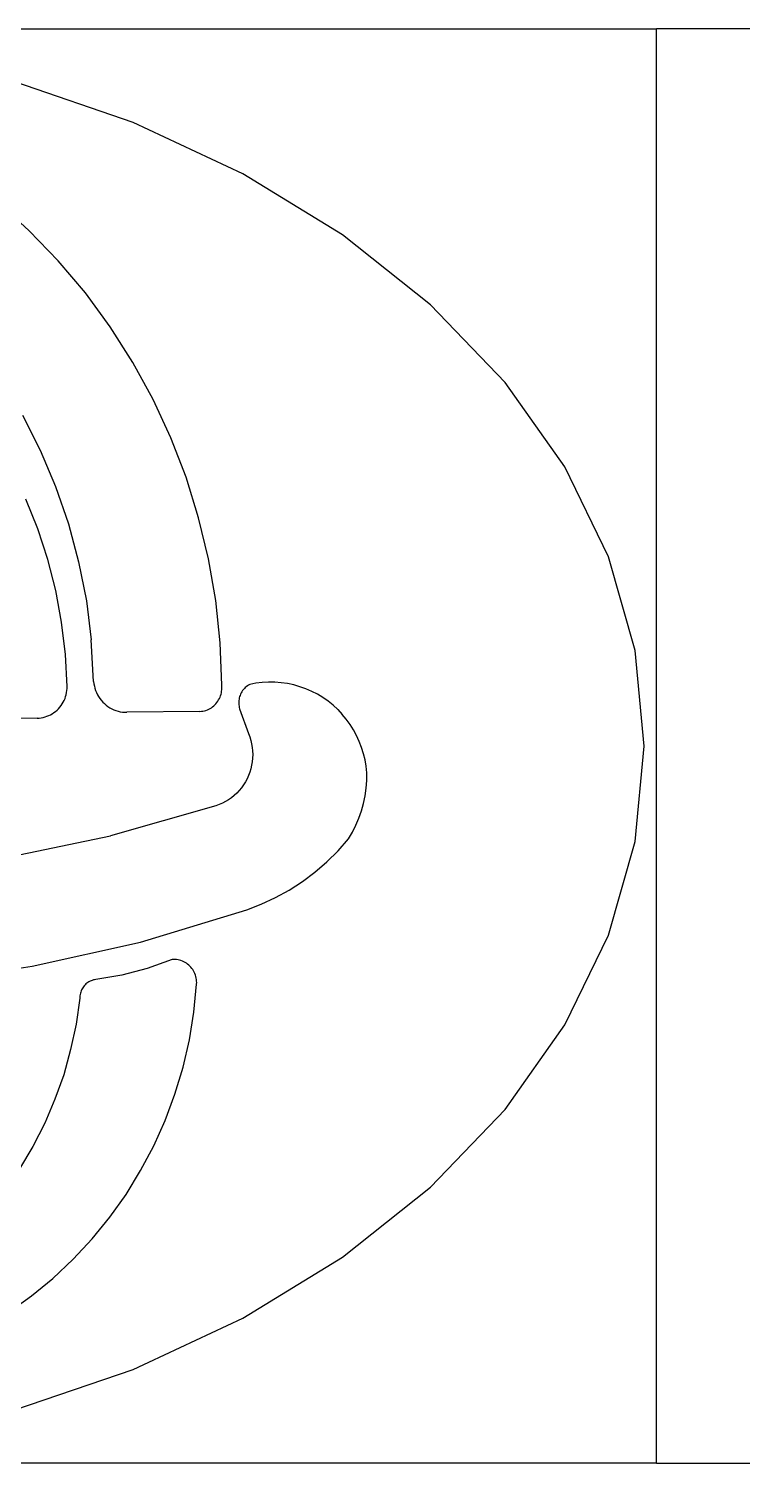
# Model space of a CAD drawing. Extents: x 396092 to 455492, y 17293 to 132793.
# Drawn here: x 416427.5 to 416497.1, y 60901 to 61041 of the extents above; entities that cross this region are included whole.
import ezdxf

# ---------------------------------------------------------------- set-up
doc = ezdxf.new("R2010")
doc.units = 0
doc.header["$LTSCALE"] = 1000
doc.header["$MEASUREMENT"] = 0
doc.layers.add('MU', color=34, linetype='Continuous')

msp = doc.modelspace()

# ---------------------------------------------------------------- linework, layer by layer
at = {"layer": 'MU', "color": 37}
for p, q in [((416388.63, 61040.95), (416488.73, 61040.95)), ((416508.51, 61040.95), (416488.73, 61040.95)), ((416488.73, 60900.95), (416488.73, 61040.95)), ((416437.66, 61031.78), (416426.13, 61035.75)), ((416448.38, 61026.78), (416437.66, 61031.78)), ((416458.11, 61020.83), (416448.38, 61026.78)), ((416427.52, 61021.24), (416424.49, 61023.98)), ((416430.36, 61018.29), (416427.52, 61021.24)), ((416466.69, 61014.01), (416458.11, 61020.83)), ((416433.01, 61015.16), (416430.36, 61018.29)), ((416435.44, 61011.85), (416433.01, 61015.16)), ((416473.96, 61006.42), (416466.69, 61014.01)), ((416437.65, 61008.38), (416435.44, 61011.85)), ((416439.62, 61004.77), (416437.65, 61008.38)), ((416479.78, 60998.18), (416473.96, 61006.42)), ((416441.35, 61001.03), (416439.62, 61004.77)), ((416426.88, 61003.24), (416428.61, 60999.81)), ((416442.84, 60997.18), (416441.35, 61001.03)), ((416428.61, 60999.81), (416430.1, 60996.27)), ((416484.05, 60989.41), (416479.78, 60998.18)), ((416444.06, 60993.23), (416442.84, 60997.18)), ((416430.1, 60996.27), (416431.35, 60992.63)), ((416428.37, 60992.14), (416427.2, 60995.05)), ((416431.35, 60992.63), (416432.35, 60988.91)), ((416445.03, 60989.22), (416444.06, 60993.23)), ((416429.34, 60989.16), (416428.37, 60992.14)), ((416430.12, 60986.11), (416429.34, 60989.16)), ((416432.35, 60988.91), (416433.1, 60985.13)), ((416445.72, 60985.14), (416445.03, 60989.22)), ((416486.65, 60980.28), (416484.05, 60989.41)), ((416430.69, 60983.02), (416430.12, 60986.11)), ((416433.1, 60985.13), (416433.58, 60981.31)), ((416446.15, 60981.03), (416445.72, 60985.14)), ((416431.06, 60979.89), (416430.69, 60983.02)), ((416433.81, 60977.24), (416433.58, 60981.31)), ((416431.22, 60976.75), (416431.06, 60979.89)), ((416446.31, 60976.89), (416446.15, 60981.03)), ((416487.53, 60970.95), (416486.65, 60980.28)), ((416433.81, 60977.24), (416433.84, 60977.01)), ((416433.84, 60977.01), (416433.88, 60976.79)), ((416449.65, 60977.07), (416449.04, 60976.95)), ((416450.26, 60977.15), (416449.65, 60977.07)), ((416450.88, 60977.19), (416450.26, 60977.15)), ((416451.5, 60977.18), (416450.88, 60977.19)), ((416452.12, 60977.13), (416451.5, 60977.18)), ((416452.73, 60977.04), (416452.12, 60977.13)), ((416453.34, 60976.91), (416452.73, 60977.04)), ((416431.02, 60975.59), (416431.08, 60975.77)), ((416431.08, 60975.77), (416431.13, 60975.96)), ((416431.13, 60975.96), (416431.18, 60976.16)), ((416431.18, 60976.16), (416431.2, 60976.36)), ((416431.2, 60976.36), (416431.22, 60976.55)), ((416431.22, 60976.55), (416431.22, 60976.75)), ((416433.88, 60976.79), (416433.93, 60976.58)), ((416433.93, 60976.58), (416434, 60976.37)), ((416434, 60976.37), (416434.09, 60976.16)), ((416434.09, 60976.16), (416434.19, 60975.96)), ((416434.19, 60975.96), (416434.3, 60975.77)), ((416434.3, 60975.77), (416434.42, 60975.59)), ((416446.08, 60975.58), (416446.15, 60975.71)), ((416446.15, 60975.71), (416446.2, 60975.85)), ((416446.2, 60975.85), (416446.24, 60976)), ((416446.24, 60976), (416446.28, 60976.14)), ((416446.28, 60976.14), (416446.3, 60976.29)), ((416446.3, 60976.29), (416446.32, 60976.44)), ((416446.32, 60976.74), (416446.31, 60976.89)), ((416446.33, 60976.59), (416446.32, 60976.74)), ((416446.32, 60976.44), (416446.33, 60976.59)), ((416448.02, 60975.64), (416448, 60975.51)), ((416448.06, 60975.77), (416448.02, 60975.64)), ((416448.1, 60975.89), (416448.06, 60975.77)), ((416448.15, 60976.02), (416448.1, 60975.89)), ((416448.21, 60976.14), (416448.15, 60976.02)), ((416448.28, 60976.25), (416448.21, 60976.14)), ((416448.35, 60976.36), (416448.28, 60976.25)), ((416448.43, 60976.46), (416448.35, 60976.36)), ((416448.52, 60976.56), (416448.43, 60976.46)), ((416448.61, 60976.65), (416448.52, 60976.56)), ((416448.71, 60976.74), (416448.61, 60976.65)), ((416448.81, 60976.82), (416448.71, 60976.74)), ((416448.92, 60976.89), (416448.81, 60976.82)), ((416449.04, 60976.95), (416448.92, 60976.89)), ((416453.93, 60976.74), (416453.34, 60976.91)), ((416454.52, 60976.53), (416453.93, 60976.74)), ((416455.09, 60976.28), (416454.52, 60976.53)), ((416455.64, 60976), (416455.09, 60976.28)), ((416456.17, 60975.67), (416455.64, 60976)), ((416456.68, 60975.31), (416456.17, 60975.67)), ((416429.78, 60974.1), (416429.94, 60974.21)), ((416429.94, 60974.21), (416430.1, 60974.32)), ((416430.1, 60974.32), (416430.25, 60974.45)), ((416430.25, 60974.45), (416430.39, 60974.59)), ((416430.39, 60974.59), (416430.52, 60974.74)), ((416430.52, 60974.74), (416430.64, 60974.89)), ((416430.64, 60974.89), (416430.75, 60975.06)), ((416430.75, 60975.06), (416430.85, 60975.23)), ((416430.85, 60975.23), (416430.94, 60975.4)), ((416430.94, 60975.4), (416431.02, 60975.59)), ((416434.42, 60975.59), (416434.56, 60975.41)), ((416434.56, 60975.41), (416434.7, 60975.24)), ((416434.7, 60975.24), (416434.86, 60975.09)), ((416434.86, 60975.09), (416435.03, 60974.94)), ((416435.03, 60974.94), (416435.2, 60974.81)), ((416435.2, 60974.81), (416435.39, 60974.69)), ((416435.39, 60974.69), (416435.58, 60974.59)), ((416435.58, 60974.59), (416435.78, 60974.49)), ((416435.78, 60974.49), (416435.98, 60974.41)), ((416435.98, 60974.41), (416436.19, 60974.35)), ((416436.19, 60974.35), (416436.4, 60974.3)), ((416436.4, 60974.3), (416436.62, 60974.26)), ((416436.62, 60974.26), (416436.84, 60974.24)), ((416436.84, 60974.24), (416437.06, 60974.24)), ((416444.19, 60974.33), (416437.06, 60974.24)), ((416444.19, 60974.33), (416444.34, 60974.34)), ((416444.34, 60974.34), (416444.48, 60974.36)), ((416444.48, 60974.36), (416444.63, 60974.39)), ((416444.63, 60974.39), (416444.77, 60974.43)), ((416444.77, 60974.43), (416444.91, 60974.48)), ((416444.91, 60974.48), (416445.04, 60974.54)), ((416445.04, 60974.54), (416445.17, 60974.61)), ((416445.17, 60974.61), (416445.3, 60974.69)), ((416445.3, 60974.69), (416445.42, 60974.78)), ((416445.42, 60974.78), (416445.54, 60974.87)), ((416445.54, 60974.87), (416445.65, 60974.97)), ((416445.65, 60974.97), (416445.75, 60975.08)), ((416445.75, 60975.08), (416445.84, 60975.19)), ((416445.84, 60975.19), (416445.93, 60975.32)), ((416445.93, 60975.32), (416446.01, 60975.44)), ((416446.01, 60975.44), (416446.08, 60975.58)), ((416447.98, 60975.38), (416447.97, 60975.25)), ((416447.97, 60975.25), (416447.97, 60975.11)), ((416447.97, 60975.11), (416447.98, 60974.98)), ((416448, 60975.51), (416447.98, 60975.38)), ((416447.98, 60974.98), (416448, 60974.85)), ((416448, 60974.85), (416448.02, 60974.72)), ((416448.02, 60974.72), (416448.06, 60974.59)), ((416448.06, 60974.59), (416448.92, 60972.16)), ((416457.17, 60974.92), (416456.68, 60975.31)), ((416457.63, 60974.5), (416457.17, 60974.92)), ((416457.63, 60974.5), (416458.06, 60974.04)), ((416428.3, 60973.67), (416422.85, 60973.64)), ((416428.3, 60973.67), (416428.49, 60973.68)), ((416428.49, 60973.68), (416428.69, 60973.7)), ((416428.69, 60973.7), (416428.88, 60973.74)), ((416428.88, 60973.74), (416429.07, 60973.79)), ((416429.07, 60973.79), (416429.25, 60973.85)), ((416429.25, 60973.85), (416429.43, 60973.92)), ((416429.43, 60973.92), (416429.61, 60974)), ((416429.61, 60974), (416429.78, 60974.1)), ((416458.46, 60973.56), (416458.06, 60974.04)), ((416458.83, 60973.05), (416458.46, 60973.56)), ((416459.17, 60972.52), (416458.83, 60973.05)), ((416448.92, 60972.16), (416449.05, 60971.83)), ((416449.05, 60971.83), (416449.15, 60971.5)), ((416449.15, 60971.5), (416449.23, 60971.16)), ((416459.47, 60971.97), (416459.17, 60972.52)), ((416459.73, 60971.39), (416459.47, 60971.97)), ((416449.23, 60971.16), (416449.28, 60970.81)), ((416449.28, 60970.81), (416449.32, 60970.47)), ((416449.32, 60970.47), (416449.33, 60970.12)), ((416449.33, 60970.12), (416449.32, 60969.77)), ((416459.96, 60970.81), (416459.73, 60971.39)), ((416460.14, 60970.2), (416459.96, 60970.81)), ((416460.29, 60969.59), (416460.14, 60970.2)), ((416486.65, 60961.62), (416487.53, 60970.95)), ((416449.15, 60968.73), (416449.05, 60968.4)), ((416449.23, 60969.07), (416449.15, 60968.73)), ((416449.28, 60969.42), (416449.23, 60969.07)), ((416449.32, 60969.77), (416449.28, 60969.42)), ((416460.4, 60968.97), (416460.29, 60969.59)), ((416460.47, 60968.34), (416460.4, 60968.97)), ((416448.62, 60967.45), (416448.43, 60967.16)), ((416448.78, 60967.76), (416448.62, 60967.45)), ((416448.93, 60968.07), (416448.78, 60967.76)), ((416449.05, 60968.4), (416448.93, 60968.07)), ((416460.41, 60966.83), (416460.47, 60967.58)), ((416460.47, 60967.58), (416460.47, 60968.34)), ((416447.25, 60965.9), (416446.97, 60965.7)), ((416447.52, 60966.12), (416447.25, 60965.9)), ((416447.77, 60966.35), (416447.52, 60966.12)), ((416448.01, 60966.61), (416447.77, 60966.35)), ((416448.23, 60966.87), (416448.01, 60966.61)), ((416448.43, 60967.16), (416448.23, 60966.87)), ((416460.15, 60965.34), (416460.31, 60966.08)), ((416460.31, 60966.08), (416460.41, 60966.83)), ((416445.74, 60965.11), (416435.45, 60962.2)), ((416446.06, 60965.23), (416445.74, 60965.11)), ((416446.37, 60965.36), (416446.06, 60965.23)), ((416446.68, 60965.52), (416446.37, 60965.36)), ((416446.97, 60965.7), (416446.68, 60965.52)), ((416459.7, 60963.9), (416459.95, 60964.61)), ((416459.95, 60964.61), (416460.15, 60965.34)), ((416459.06, 60962.54), (416459.4, 60963.21)), ((416459.4, 60963.21), (416459.7, 60963.9)), ((416424.99, 60960.02), (416435.45, 60962.2)), ((416457.66, 60960.73), (416458.67, 60961.89)), ((416458.67, 60961.89), (416459.06, 60962.54)), ((416484.05, 60952.49), (416486.65, 60961.62)), ((416456.57, 60959.65), (416457.66, 60960.73)), ((416455.41, 60958.64), (416456.57, 60959.65)), ((416452.9, 60956.89), (416454.18, 60957.72)), ((416454.18, 60957.72), (416455.41, 60958.64)), ((416450.17, 60955.51), (416451.56, 60956.15)), ((416451.56, 60956.15), (416452.9, 60956.89)), ((416438.39, 60951.82), (416448.75, 60954.97)), ((416448.75, 60954.97), (416450.17, 60955.51)), ((416427.83, 60949.45), (416438.39, 60951.82)), ((416479.78, 60943.73), (416484.05, 60952.49)), ((416417.13, 60947.88), (416427.83, 60949.45)), ((416439.04, 60949.25), (416436.55, 60948.6)), ((416441.46, 60950.12), (416439.04, 60949.25)), ((416441.61, 60950.13), (416441.46, 60950.12)), ((416441.76, 60950.12), (416441.61, 60950.13)), ((416441.9, 60950.11), (416441.76, 60950.12)), ((416442.05, 60950.09), (416441.9, 60950.11)), ((416442.19, 60950.05), (416442.05, 60950.09)), ((416442.33, 60950.01), (416442.19, 60950.05)), ((416442.47, 60949.96), (416442.33, 60950.01)), ((416442.6, 60949.9), (416442.47, 60949.96)), ((416442.73, 60949.83), (416442.6, 60949.9)), ((416442.86, 60949.75), (416442.73, 60949.83)), ((416442.98, 60949.67), (416442.86, 60949.75)), ((416443.09, 60949.57), (416442.98, 60949.67)), ((416443.2, 60949.47), (416443.09, 60949.57)), ((416443.3, 60949.36), (416443.2, 60949.47)), ((416443.39, 60949.25), (416443.3, 60949.36)), ((416443.48, 60949.13), (416443.39, 60949.25)), ((416443.56, 60949), (416443.48, 60949.13)), ((416443.63, 60948.87), (416443.56, 60949)), ((416432.98, 60947.64), (416432.9, 60947.56)), ((416433.06, 60947.73), (416432.98, 60947.64)), ((416433.15, 60947.8), (416433.06, 60947.73)), ((416433.25, 60947.87), (416433.15, 60947.8)), ((416433.35, 60947.94), (416433.25, 60947.87)), ((416433.46, 60947.99), (416433.35, 60947.94)), ((416433.56, 60948.04), (416433.46, 60947.99)), ((416433.67, 60948.08), (416433.56, 60948.04)), ((416433.79, 60948.12), (416433.67, 60948.08)), ((416433.9, 60948.14), (416433.79, 60948.12)), ((416434.02, 60948.16), (416433.9, 60948.14)), ((416436.55, 60948.6), (416434.02, 60948.16)), ((416443.6, 60944.98), (416443.86, 60947.71)), ((416443.69, 60948.74), (416443.63, 60948.87)), ((416443.74, 60948.6), (416443.69, 60948.74)), ((416443.79, 60948.45), (416443.74, 60948.6)), ((416443.82, 60948.31), (416443.79, 60948.45)), ((416443.85, 60948.16), (416443.82, 60948.31)), ((416443.86, 60948.01), (416443.85, 60948.16)), ((416443.87, 60947.86), (416443.86, 60948.01)), ((416443.86, 60947.71), (416443.87, 60947.86)), ((416432.46, 60946.34), (416432.1, 60943.82)), ((416432.47, 60946.58), (416432.46, 60946.46)), ((416432.46, 60946.46), (416432.46, 60946.34)), ((416432.49, 60946.7), (416432.47, 60946.58)), ((416432.52, 60946.82), (416432.49, 60946.7)), ((416432.55, 60946.93), (416432.52, 60946.82)), ((416432.59, 60947.05), (416432.55, 60946.93)), ((416432.64, 60947.16), (416432.59, 60947.05)), ((416432.69, 60947.26), (416432.64, 60947.16)), ((416432.75, 60947.36), (416432.69, 60947.26)), ((416432.82, 60947.46), (416432.75, 60947.36)), ((416432.9, 60947.56), (416432.82, 60947.46)), ((416443.16, 60942.28), (416443.6, 60944.98)), ((416432.1, 60943.82), (416431.57, 60941.32)), ((416473.96, 60935.48), (416479.78, 60943.73)), ((416442.54, 60939.6), (416443.16, 60942.28)), ((416431.57, 60941.32), (416430.89, 60938.87)), ((416441.75, 60936.98), (416442.54, 60939.6)), ((416430.89, 60938.87), (416430.04, 60936.47)), ((416430.04, 60936.47), (416429.04, 60934.13)), ((416440.8, 60934.41), (416441.75, 60936.98)), ((416466.69, 60927.89), (416473.96, 60935.48)), ((416429.04, 60934.13), (416427.89, 60931.87)), ((416439.68, 60931.92), (416440.8, 60934.41)), ((416427.89, 60931.87), (416426.59, 60929.69)), ((416438.4, 60929.51), (416439.68, 60931.92)), ((416436.97, 60927.18), (416438.4, 60929.51)), ((416435.39, 60924.96), (416436.97, 60927.18)), ((416458.11, 60921.07), (416466.69, 60927.89)), ((416433.67, 60922.85), (416435.39, 60924.96)), ((416431.82, 60920.86), (416433.67, 60922.85)), ((416448.38, 60915.12), (416458.11, 60921.07)), ((416429.84, 60919), (416431.82, 60920.86)), ((416427.75, 60917.28), (416429.84, 60919)), ((416425.55, 60915.7), (416427.75, 60917.28)), ((416437.66, 60910.12), (416448.38, 60915.12)), ((416426.13, 60906.16), (416437.66, 60910.12)), ((416488.73, 60900.95), (416388.63, 60900.95)), ((416488.73, 60900.95), (416508.51, 60900.95))]:
    msp.add_line(p, q, dxfattribs=at)

doc.saveas('drawing.dxf')
